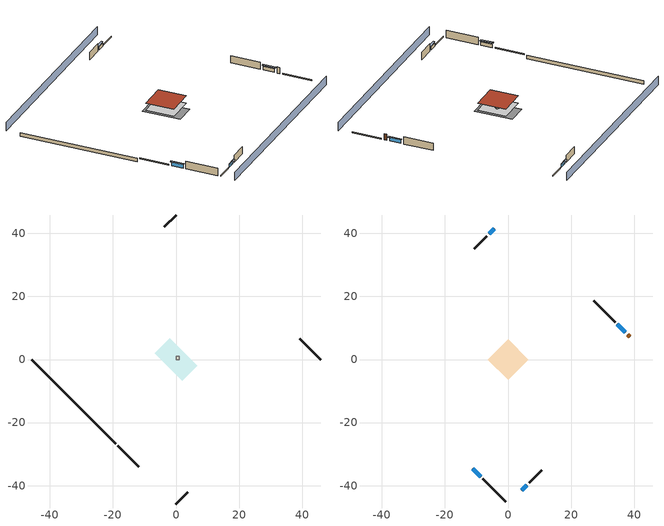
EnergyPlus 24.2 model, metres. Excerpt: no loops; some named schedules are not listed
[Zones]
crawlspace - vented
 floor foundation (Slab1 construction): -6.68,1.91 -1.91,6.68 6.68,-1.91 1.91,-6.68 z-0.91
 wall outside (RimJoist1 construction): -18.46,-27.36 -11.84,-33.98 z0.3:0.61
 wall outside (RimJoist2 construction): 0,45.82 -3.69,42.13 z0.3:0.61
 wall outside (RimJoist3 construction): 45.82,0 39.2,6.62 z0.3:0.61
 wall outside (RimJoist4 construction): 0,-45.82 3.69,-42.13 z0.3:0.61
 wall foundation (FoundationWall1 construction): -45.82,0 -19.12,-26.7 z-0.91:0.3
furnace airloop ret air zone
 floor adiabatic (AdiabaticConst): 0,0 0,1 1,1 1,0 z0
 wall adiabatic (AdiabaticConst): 0,1 0,0 1,0 1,1 0,1 z0:1
 ceiling adiabatic (AdiabaticConst): 1,0 1,1 0,1 0,0 z1
conditioned space
 floor to crawlspace - vented (Floor1 construction): -6.4,0 0,6.4 6.4,0 0,-6.4 z0.3
 wall outside (AdiabaticWallConstruction 1): 38.55,7.27 37.9,7.92 z0.3:2.34
 wall outside (AdiabaticWallConstruction): -11.19,-34.63 -8.61,-37.21 / 37.24,8.58 34.67,11.15 z0.3:1.52; -4.34,41.48 -6.02,39.8 / 4.34,-41.48 6.02,-39.8 z0.3:1.34
 wall outside (Wall1 construction): -7.95,-37.87 -0.66,-45.16 z0.3:2.74
 wall outside (Wall2 construction): -6.68,39.14 -10.73,35.09 z0.3:2.74
 wall outside (Wall3 construction): 34.01,11.81 27.25,18.57 z0.3:2.74
 wall outside (Wall4 construction): 6.68,-39.14 10.73,-35.09 z0.3:2.74
 window (WindowConstruction): -11.18,-34.63 -8.61,-37.21 z0.3:1.52
 window (WindowConstruction 1): -4.34,41.48 -6.02,39.8 z0.3:1.34
 window (WindowConstruction 2): 37.24,8.58 34.67,11.15 z0.3:1.52
 window (WindowConstruction 3): 4.34,-41.48 6.02,-39.8 z0.3:1.34
 door (Door): 38.55,7.27 37.9,7.92 z0.3:2.34
 roof outside (Roof1 construction): 0,6.4 -6.4,0 0,-6.4 6.4,0 z2.74
shading: 3.23,-49.05 49.05,-3.23 / -3.23,49.05 -49.05,3.23 z0:2.74; -8.39,-37.43 -11.4,-34.42 -11.83,-34.85 -8.82,-37.86 z1.83; -6.24,39.58 -4.13,41.69 -4.56,42.12 -6.67,40.01 z1.65; 34.45,11.37 37.46,8.36 37.89,8.79 34.88,11.8 z1.83; 6.24,-39.58 4.13,-41.69 4.56,-42.12 6.67,-40.01 z1.65
[Building]
Building 1: Terrain=Suburbs
[Site:Location]
Portland Intl Arpt_OR: Latitude {deg}=45.59; Longitude {deg}=-122.6; Time Zone {hr}=-8; Elevation {m}=33; Keep Site Location Information=Yes
[Site:GroundTemperature:Shallow]
10.2558, 8.96328, 8.85977, 9.47314, 11.9355, 14.3863, 16.5111, 17.8571, 17.9714, 16.8767, 14.8061, 12.4304
[Site:WaterMainsTemperature]
Calculation Method=Schedule; Temperature Schedule=mains temperature schedule
[Material] Roughness=Rough; Thermal Absorptance=0.9
Name | Thickness {m} | Conductivity {W/m-K} | Density {kg/m3} | Specific Heat {J/kg-K} | Solar Absorptance | Visible Absorptance
asphalt or fiberglass shingles | 0.00635 | 0.162714 | 1121.4 | 1465.45 | 0.85 | 0.85
concrete 8.0 in. | 0.2032 | 1.803125 | 2242.8 | 837.4 | 0.7 | 0.7
door material | 0.04445 | 0.0612267 | 512.64 | 1214.23 | 0.7 | 0.7
floor covering | 0.0127 | 0.0433444 | 54.468 | 1339.84 | 0.6 | 0.6
floor stud and cavity | 0.1397 | 0.923637 | 92.3553 | 1139.71 | 0.7 | 0.7
furniture material conditioned space 1 | 0.1524 | 0.115458 | 640.8 | 1214.23 | 0.6 | 0.6
gypsum board | 0.0127 | 0.160291 | 801 | 837.4 | 0.6 | 0.6
osb sheathing 0.5 in. | 0.0127 | 0.115458 | 512.64 | 1214.23 | 0.7 | 0.7
osb sheathing 0.75 in. | 0.01905 | 0.115458 | 512.64 | 1214.23 | 0.7 | 0.7
rim joist stud and cavity | 0.0508 | 0.178688 | 50.32683 | 1063.81 | 0.6 | 0.6
roof rigid ins | 0.103632 | 0.029427 | 32.04 | 1214.23 | 0.7 | 0.7
roof stud and cavity | 0.2032 | 0.0828465 | 78.34581 | 1123.46 | 0.7 | 0.7
soil 0.5 in. | 0.0127 | 1.3848 | 1842.3 | 418.7 | 0.7 | 0.7
wall rigid ins | 0.512978 | 0.029427 | 32.04 | 1214.23 | 0.7 | 0.7
wall stud and cavity | 0.1397 | 0.550994 | 139.0536 | 1170.24 | 0.7 | 0.7
wall stud and cavity 1 | 0.0889 | 0.380278 | 52.3479 | 1209.89 | 0.7 | 0.7
wall stud and cavity 2 | 0.0889 | 0.391764 | 83.0341 | 1211.67 | 0.7 | 0.7
wood siding | 0.0254 | 0.102417 | 544.68 | 1172.36 | 0.85 | 0.85
wood siding 1; wood siding 2 | 0.0254 | 0.102417 | 544.68 | 1172.36 | 0.7 | 0.7
[Material:NoMass]
Adiabatic: Roughness=Rough; Thermal Resistance {m2-K/W}=176.1; Thermal Absorptance=0.9; Solar Absorptance=0.7; Visible Absorptance=0.7
[WindowMaterial:SimpleGlazingSystem]
WindowMaterial: U-Factor {W/m2-K}=2.78222; Solar Heat Gain Coefficient=0.56
[Construction]
AdiabaticConst: Adiabatic
AdiabaticWallConstruction: wood siding 1, wall rigid ins, wall stud and cavity 1, gypsum board
AdiabaticWallConstruction 1: wood siding 2, wall rigid ins, wall stud and cavity 1, gypsum board
Door: door material
Floor1 construction: floor stud and cavity, osb sheathing 0.75 in., floor covering
FoundationWall1 construction: concrete 8.0 in.
furniture construction conditioned space 1: furniture material conditioned space 1
PartitionWallConstruction: gypsum board, wall stud and cavity 2, gypsum board
RimJoist1 construction; RimJoist2 construction; RimJoist3 construction; RimJoist4 construction: wood siding, rim joist stud and cavity
Roof1 construction: asphalt or fiberglass shingles, roof rigid ins, osb sheathing 0.75 in., roof stud and cavity, gypsum board
Slab1 construction: soil 0.5 in.
Wall1 construction; Wall2 construction; Wall3 construction; Wall4 construction: wood siding, osb sheathing 0.5 in., wall stud and cavity, gypsum board
WindowConstruction; WindowConstruction 1; WindowConstruction 2; WindowConstruction 3: WindowMaterial
[Zone] Multiplier=1
Name | Volume {m3} | Part of Total Floor Area
conditioned space | 199.577 | Yes
crawlspace - vented | 99.7886 | Yes
furnace airloop ret air zone | 1 | No
[Space]
Name | Zone | Volume {m3} | Space Type
conditioned space 1 | conditioned space | 199.577
crawlspace - vented 1 | crawlspace - vented | 99.7886
furnace airloop ret air space | furnace airloop ret air zone |  | Plenum Space Type
[SurfaceProperty:IncidentSolarMultiplier] Incident Solar Multiplier=1; Incident Solar Multiplier Schedule=trans schedule winter=0.85 summer=0.7
Window1; Window2; Window3; Window4
[InternalMass] Zone or ZoneList=conditioned space; Space or SpaceList=conditioned space 1
Name | Construction | Surface Area {m2}
furniture mass conditioned space 1 | furniture construction conditioned space 1 | 32.73903
partition wall mass | PartitionWallConstruction | 81.84758
[Lights]
interior lighting: Zone or ZoneList or Space or SpaceList=conditioned space 1; Schedule=lighting_interior; Design Level Calculation Method=LightingLevel; Lighting Level {W}=398.952; Return Air Fraction=0; Fraction Radiant=0.6; Fraction Visible=0.2; Fraction Replaceable=1
[People]
occupants: Zone or ZoneList or Space or SpaceList=conditioned space 1; Number of People Schedule=occupants; Number of People Calculation Method=People; Number of People=1; Fraction Radiant=0.314171; Sensible Heat Fraction=0.56303; Activity Level Schedule=occupants activity schedule; Carbon Dioxide Generation Rate {m3/s-W}=0; Enable ASHRAE 55 Comfort Warnings=No; Mean Radiant Temperature Calculation Type=EnclosureAveraged
[ElectricEquipment] Zone or ZoneList or Space or SpaceList=conditioned space 1; Design Level Calculation Method=EquipmentLevel
Name | Schedule | Design Level {W} | Fraction Latent | Fraction Radiant | Fraction Lost
ceiling fan | ceiling_fan | 16.0279 | 0 | 0.558 | 0
clothes dryer | clothes_dryer | 8242.29 | 0.015 | 0.081 | 0.85
clothes washer | clothes_washer | 531.642 | 0.03 | 0.162 | 0.7
cooking range | cooking_range | 266.482 | 0.16 | 0.384 | 0.2
dishwasher | dishwasher | 3631.02 | 0.3 | 0.18 | 0.4
freezer | freezer schedule | 194.914 | 0 | 0.6 | 0
fridge | fridge schedule | 41.5354 | 0 | 0.6 | 0
mech vent bath fan 0 | mech vent bath fan 0 schedule | 15 | 0 | 0 | 1
mech vent house fan | mech vent house fan schedule | 0 | 0 | 0 | 1
mech vent house fan cfis | mech vent house fan cfis schedule | 0 | 0 | 0 | 0
mech vent range fan 0 | mech vent range fan 0 schedule | 30 | 0 | 0 | 1
misc plug loads | plug_loads_other | 122.435 | 0.021 | 0.558 | 0.049
misc tv | plug_loads_tv | 403.762 | 0 | 0.6 | 0
whole house fan | Always On Discrete | 0 | 0 | 0 | 1
[OtherEquipment] Design Level Calculation Method=EquipmentLevel
Name | Fuel Type | Zone or ZoneList or Space or SpaceList | Schedule | Design Level {W} | Fraction Latent | Fraction Radiant | Fraction Lost
clothes dryer 1 | Electricity | conditioned space 1 | clothes_dryer | 0 | 0.015 | 0.081 | 0.85
cooking range 1 | NaturalGas | conditioned space 1 | cooking_range | 7809.81 | 0.16 | 0.384 | 0.2
furnace airloop_0 SupCondToLv; furnace airloop_0 SupSensLkToCond; mech vent house fan sensible load; water heater sens | None | conditioned space 1 | Always On Discrete | 0 | 0 | 0 | 0
furnace airloop_0 SupLatLkToCond; mech vent house fan latent load; water heater lat | None | conditioned space 1 | Always On Discrete | 0 | 1 | 0 | 0
general water use latent | None | conditioned space 1 | general water use schedule | 25.6591 | 1 | 0 | 0
general water use sensible | None | conditioned space 1 | general water use schedule | -25.2881 | 0 | 0.6 | 0
water heater energy adjustment1 | Electricity | conditioned space 1 | Always On Discrete | 0.01 | 0 | 0 | 1
furnace airloop_0 RetCondToDZ; furnace airloop_0 SupCondToDZ; furnace airloop_0 SupSensLkToDZ | None | crawlspace - vented 1 | Always On Discrete | 0 | 0 | 0 | 0
furnace airloop_0 SupLatLkToDZ | None | crawlspace - vented 1 | Always On Discrete | 0 | 1 | 0 | 0
furnace airloop_0 RetCondToRP; furnace airloop_0 RetSensLkToRP | None | furnace airloop ret air space | Always On Discrete | 0 | 0 | 0 | 0
furnace airloop_0 RetLatLkToRP | None | furnace airloop ret air space | Always On Discrete | 0 | 1 | 0 | 0
[ZoneInfiltration:DesignFlowRate] Schedule=Always On Discrete
Name | Zone or ZoneList or Space or SpaceList | Design Flow Rate Calculation Method | Design Flow Rate {m3/s} | Air Changes per Hour {1/hr} | Constant Term Coefficient | Temperature Term Coefficient | Velocity Term Coefficient | Velocity Squared Term Coefficient
infil flow; natural vent flow; whole house fan flow | conditioned space 1 | Flow/Zone | 0
crawlspace_vented 1 duct leakage imbalance infil flow | crawlspace - vented 1 | Flow/Zone | 0
infil crawlspace - vented 1 | crawlspace - vented 1 | AirChanges/Hour |  | 2.6013 | 1 | 0 | 0 | 0
[ZoneMixing] Schedule=Always On Continuous; Design Flow Rate Calculation Method=Flow/Zone; Design Flow Rate {m3/s}=0
Name | Zone or Space | Source Zone or Space
furnace airloop_0 ZoneMixDZToCond mix | conditioned space | crawlspace - vented
furnace airloop_0 ZoneMixCondToDZ mix | crawlspace - vented | conditioned space
[SurfaceProperty:ExposedFoundationPerimeter]
Slab1: Exposed Perimeter Calculation Method=TotalExposedPerimeter; Total Exposed Perimeter {m}=37.76472
[SpaceList]
Plenum Space Type: furnace airloop ret air space
[AvailabilityManager:Scheduled]
furnace airloop Availability Manager: Schedule=Always On Discrete
[AirLoopHVAC:ReturnPlenum]
Air Loop HVAC Return Plenum 1: Zone=furnace airloop ret air zone
[WaterUse:Equipment]
dishwasher: Peak Flow Rate {m3/s}=2.61762e-05; Flow Rate Fraction Schedule=hot_water_dishwasher
[Foundation:Kiva]
Foundation Kiva 1: Initial Indoor Air Temperature {C}=8.30547; Wall Height Above Grade {m}=0.3048; Wall Depth Below Slab {m}=0.2032
[Foundation:Kiva:Settings]
Soil Conductivity {W/m-K}=1.3848; Soil Density {kg/m3}=1842.3; Soil Specific Heat {J/kg-K}=418.7; Ground Solar Absorptivity=0.9; Ground Thermal Absorptivity=0.9; Ground Surface Roughness {m}=0.03; Far-Field Width {m}=40; Deep-Ground Boundary Condition=ZeroFlux; Deep-Ground Depth {m}=40; Minimum Cell Dimension {m}=0.2; Maximum Cell Growth Coefficient=3; Simulation Timestep=Timestep
[Exterior:Lights]
exterior lighting: Schedule=exterior lighting schedule; Design Level {W}=8.28781
[EnergyManagementSystem:GlobalVariable]
furnace_airloop_0_DuctImbalLkExhFanEquivCond
furnace_airloop_0_DuctImbalLkExhFanEquivDZ
furnace_airloop_0_DuctImbalLkSupFanEquivCond
furnace_airloop_0_DuctImbalLkSupFanEquivDZ
furnace_airloop_0_DZ_T
furnace_airloop_0_DZ_W
furnace_airloop_0_RetCondToDZ
furnace_airloop_0_RetCondToRP
furnace_airloop_0_RetLatLkToRP
furnace_airloop_0_RetSensLkToRP
furnace_airloop_0_SupCondToDZ
furnace_airloop_0_SupCondToLv
furnace_airloop_0_SupLatLkToCond
furnace_airloop_0_SupLatLkToDZ
furnace_airloop_0_SupSensLkToCond
furnace_airloop_0_SupSensLkToDZ
furnace_airloop_0_ZoneMixCondToDZ
furnace_airloop_0_ZoneMixDZToCond
furnace_airloop_AH_MFR
furnace_airloop_AH_Tout
furnace_airloop_AH_VFR
furnace_airloop_AH_Wout
furnace_airloop_Fan_RTF
furnace_airloop_RA_T
furnace_airloop_Ra_W
infil_program_Qfan
infil_program_Qinf
natural_vent_program_Qnv
natural_vent_program_Qwhf
[EnergyManagementSystem:Sensor]
Name | Output:Variable or Output:Meter Index Key | Output:Variable or Output:Meter
airflow_gain | infil flow | Infiltration Sensible Heat Gain Energy
airflow_gain_1 | natural vent flow | Infiltration Sensible Heat Gain Energy
airflow_gain_2 | whole house fan flow | Infiltration Sensible Heat Gain Energy
airflow_loss | infil flow | Infiltration Sensible Heat Loss Energy
airflow_loss_1 | natural vent flow | Infiltration Sensible Heat Loss Energy
airflow_loss_2 | whole house fan flow | Infiltration Sensible Heat Loss Energy
clg_load_cond |  | Cooling:EnergyTransfer:Zone:CONDITIONED SPACE
clg_load_duct |  | Cooling:EnergyTransfer:Zone:FURNACE AIRLOOP RET AIR ZONE
clg_sp_s; clg_sp_s_1 | cooling setpoint | Schedule Value
clothes_dryer_exhaust_0_sch_s | clothes_dryer | Schedule Value
cool_season | cooling season schedule | Schedule Value
ducts_conv | furnace airloop_0 RetCondToRP | Other Equipment Convective Heating Energy
ducts_conv_1 | furnace airloop_0 RetLatLkToRP | Other Equipment Convective Heating Energy
ducts_conv_2 | furnace airloop_0 RetSensLkToRP | Other Equipment Convective Heating Energy
ducts_conv_3 | furnace airloop_0 SupCondToLv | Other Equipment Convective Heating Energy
ducts_conv_4 | furnace airloop_0 SupLatLkToCond | Other Equipment Convective Heating Energy
ducts_conv_5 | furnace airloop_0 SupSensLkToCond | Other Equipment Convective Heating Energy
ducts_rad | furnace airloop_0 RetCondToRP | Other Equipment Radiant Heating Energy
ducts_rad_1 | furnace airloop_0 RetLatLkToRP | Other Equipment Radiant Heating Energy
ducts_rad_2 | furnace airloop_0 RetSensLkToRP | Other Equipment Radiant Heating Energy
ducts_rad_3 | furnace airloop_0 SupCondToLv | Other Equipment Radiant Heating Energy
ducts_rad_4 | furnace airloop_0 SupLatLkToCond | Other Equipment Radiant Heating Energy
ducts_rad_5 | furnace airloop_0 SupSensLkToCond | Other Equipment Radiant Heating Energy
furnace_airloop_0_DZ_T_s | crawlspace - vented | Zone Air Temperature
furnace_airloop_0_DZ_W_s | crawlspace - vented | Zone Mean Air Humidity Ratio
furnace_airloop_AH_MFR_s | Node 5 | System Node Mass Flow Rate
furnace_airloop_AH_Tout_s | Node 5 | System Node Temperature
furnace_airloop_AH_VFR_s | Node 5 | System Node Current Density Volume Flow Rate
furnace_airloop_AH_Wout_s | Node 5 | System Node Humidity Ratio
furnace_airloop_RA_T_s | Node 8 | System Node Temperature
furnace_airloop_Ra_W_s | Node 8 | System Node Humidity Ratio
htg_load_cond |  | Heating:EnergyTransfer:Zone:CONDITIONED SPACE
htg_load_duct |  | Heating:EnergyTransfer:Zone:FURNACE AIRLOOP RET AIR ZONE
htg_sp_s; htg_sp_s_1 | heating setpoint | Schedule Value
ig_ee_conv | ceiling fan | Electric Equipment Convective Heating Energy
ig_ee_conv_1 | clothes dryer | Electric Equipment Convective Heating Energy
ig_ee_conv_3 | cooking range | Electric Equipment Convective Heating Energy
ig_ee_conv_4 | dishwasher | Electric Equipment Convective Heating Energy
ig_ee_conv_5 | freezer | Electric Equipment Convective Heating Energy
ig_ee_conv_6 | fridge | Electric Equipment Convective Heating Energy
ig_ee_conv_7 | misc plug loads | Electric Equipment Convective Heating Energy
ig_ee_conv_8 | misc tv | Electric Equipment Convective Heating Energy
ig_ee_conv_9 | whole house fan | Electric Equipment Convective Heating Energy
ig_ee_rad | ceiling fan | Electric Equipment Radiant Heating Energy
ig_ee_rad_1 | clothes dryer | Electric Equipment Radiant Heating Energy
ig_ee_rad_3 | cooking range | Electric Equipment Radiant Heating Energy
ig_ee_rad_4 | dishwasher | Electric Equipment Radiant Heating Energy
ig_ee_rad_5 | freezer | Electric Equipment Radiant Heating Energy
ig_ee_rad_6 | fridge | Electric Equipment Radiant Heating Energy
ig_ee_rad_7 | misc plug loads | Electric Equipment Radiant Heating Energy
ig_ee_rad_8 | misc tv | Electric Equipment Radiant Heating Energy
ig_ee_rad_9 | whole house fan | Electric Equipment Radiant Heating Energy
ig_lgt_conv | interior lighting | Lights Convective Heating Energy
ig_lgt_rad | interior lighting | Lights Radiant Heating Energy
ig_lgt_vis | interior lighting | Lights Visible Radiation Heating Energy
ig_oe_conv | clothes dryer 1 | Other Equipment Convective Heating Energy
ig_oe_conv_1 | cooking range 1 | Other Equipment Convective Heating Energy
ig_oe_conv_2 | general water use latent | Other Equipment Convective Heating Energy
ig_oe_conv_3 | general water use sensible | Other Equipment Convective Heating Energy
ig_oe_conv_4 | water heater energy adjustment1 | Other Equipment Convective Heating Energy
ig_oe_conv_5 | water heater lat | Other Equipment Convective Heating Energy
ig_oe_conv_6 | water heater sens | Other Equipment Convective Heating Energy
ig_oe_rad | clothes dryer 1 | Other Equipment Radiant Heating Energy
ig_oe_rad_1 | cooking range 1 | Other Equipment Radiant Heating Energy
ig_oe_rad_2 | general water use latent | Other Equipment Radiant Heating Energy
ig_oe_rad_3 | general water use sensible | Other Equipment Radiant Heating Energy
ig_oe_rad_4 | water heater energy adjustment1 | Other Equipment Radiant Heating Energy
ig_oe_rad_5 | water heater lat | Other Equipment Radiant Heating Energy
ig_oe_rad_6 | water heater sens | Other Equipment Radiant Heating Energy
ig_ppl_conv | occupants | People Convective Heating Energy
ig_ppl_rad | occupants | People Radiant Heating Energy
im_conv | furniture mass conditioned space 1 | Surface Inside Face Convection Heat Gain Energy
im_conv_1 | partition wall mass | Surface Inside Face Convection Heat Gain Energy
im_ig | furniture mass conditioned space 1 | Surface Inside Face Internal Gains Radiation Heat Gain Energy
im_ig_1 | partition wall mass | Surface Inside Face Internal Gains Radiation Heat Gain Energy
im_lgt | furniture mass conditioned space 1 | Surface Inside Face Lights Radiation Heat Gain Energy
im_lgt_1 | partition wall mass | Surface Inside Face Lights Radiation Heat Gain Energy
im_sol | furniture mass conditioned space 1 | Surface Inside Face Solar Radiation Heat Gain Energy
im_sol_1 | partition wall mass | Surface Inside Face Solar Radiation Heat Gain Energy
im_surf | furniture mass conditioned space 1 | Surface Inside Face Net Surface Thermal Radiation Heat Gain Energy
im_surf_1 | partition wall mass | Surface Inside Face Net Surface Thermal Radiation Heat Gain Energy
mech_vent_bath_fan_0_sch_s | mech vent bath fan 0 schedule | Schedule Value
mech_vent_range_fan_0_sch_s | mech vent range fan 0 schedule | Schedule Value
mv_conv | mech vent bath fan 0 | Electric Equipment Convective Heating Energy
mv_conv_1 | mech vent house fan | Electric Equipment Convective Heating Energy
mv_conv_2 | mech vent house fan cfis | Electric Equipment Convective Heating Energy
mv_conv_3 | mech vent range fan 0 | Electric Equipment Convective Heating Energy
mv_conv_4 | mech vent house fan latent load | Other Equipment Convective Heating Energy
mv_conv_5 | mech vent house fan sensible load | Other Equipment Convective Heating Energy
mv_rad | mech vent bath fan 0 | Electric Equipment Radiant Heating Energy
mv_rad_1 | mech vent house fan | Electric Equipment Radiant Heating Energy
mv_rad_2 | mech vent house fan cfis | Electric Equipment Radiant Heating Energy
mv_rad_3 | mech vent range fan 0 | Electric Equipment Radiant Heating Energy
mv_rad_4 | mech vent house fan latent load | Other Equipment Radiant Heating Energy
mv_rad_5 | mech vent house fan sensible load | Other Equipment Radiant Heating Energy
natural_vent_s | natural vent schedule | Schedule Value
out_pb_s |  | Site Outdoor Air Barometric Pressure
out_wt_s |  | Site Outdoor Air Humidity Ratio
site_vw_s |  | Site Wind Speed
ss_back_out | Window1 | Surface Window Shortwave from Zone Back Out Window Heat Transfer Rate
ss_back_out_1 | Window2 | Surface Window Shortwave from Zone Back Out Window Heat Transfer Rate
ss_back_out_2 | Window3 | Surface Window Shortwave from Zone Back Out Window Heat Transfer Rate
ss_back_out_3 | Window4 | Surface Window Shortwave from Zone Back Out Window Heat Transfer Rate
ss_conv | Door1 | Surface Inside Face Convection Heat Gain Energy
ss_conv_1 | Window1 | Surface Inside Face Convection Heat Gain Energy
ss_conv_2 | Window2 | Surface Inside Face Convection Heat Gain Energy
ss_conv_3 | Window3 | Surface Inside Face Convection Heat Gain Energy
ss_conv_4 | Window4 | Surface Inside Face Convection Heat Gain Energy
ss_ig | Door1 | Surface Inside Face Internal Gains Radiation Heat Gain Energy
ss_ig_1 | Window1 | Surface Inside Face Internal Gains Radiation Heat Gain Energy
ss_ig_2 | Window2 | Surface Inside Face Internal Gains Radiation Heat Gain Energy
ss_ig_3 | Window3 | Surface Inside Face Internal Gains Radiation Heat Gain Energy
ss_ig_4 | Window4 | Surface Inside Face Internal Gains Radiation Heat Gain Energy
ss_lgt | Door1 | Surface Inside Face Lights Radiation Heat Gain Energy
ss_sol | Door1 | Surface Inside Face Solar Radiation Heat Gain Energy
ss_surf | Door1 | Surface Inside Face Net Surface Thermal Radiation Heat Gain Energy
ss_surf_1 | Window1 | Surface Inside Face Net Surface Thermal Radiation Heat Gain Energy
ss_surf_2 | Window2 | Surface Inside Face Net Surface Thermal Radiation Heat Gain Energy
ss_surf_3 | Window3 | Surface Inside Face Net Surface Thermal Radiation Heat Gain Energy
ss_surf_4 | Window4 | Surface Inside Face Net Surface Thermal Radiation Heat Gain Energy
ss_trans_in | Window1 | Surface Window Transmitted Solar Radiation Rate
ss_trans_in_1 | Window2 | Surface Window Transmitted Solar Radiation Rate
ss_trans_in_2 | Window3 | Surface Window Transmitted Solar Radiation Rate
ss_trans_in_3 | Window4 | Surface Window Transmitted Solar Radiation Rate
ss_trans_out | Window1 | Surface Inside Face Initial Transmitted Diffuse Transmitted Out Window Solar Radiation Rate
ss_trans_out_1 | Window2 | Surface Inside Face Initial Transmitted Diffuse Transmitted Out Window Solar Radiation Rate
ss_trans_out_2 | Window3 | Surface Inside Face Initial Transmitted Diffuse Transmitted Out Window Solar Radiation Rate
ss_trans_out_3 | Window4 | Surface Inside Face Initial Transmitted Diffuse Transmitted Out Window Solar Radiation Rate
s_conv | Floor1 | Surface Inside Face Convection Heat Gain Energy
s_conv_1 | Roof1 | Surface Inside Face Convection Heat Gain Energy
s_conv_2 | Wall1 | Surface Inside Face Convection Heat Gain Energy
s_conv_3 | Wall2 | Surface Inside Face Convection Heat Gain Energy
s_conv_4 | Wall3 | Surface Inside Face Convection Heat Gain Energy
s_conv_5 | Wall4 | Surface Inside Face Convection Heat Gain Energy
s_ig | Floor1 | Surface Inside Face Internal Gains Radiation Heat Gain Energy
s_ig_1 | Roof1 | Surface Inside Face Internal Gains Radiation Heat Gain Energy
s_ig_2 | Wall1 | Surface Inside Face Internal Gains Radiation Heat Gain Energy
s_ig_3 | Wall2 | Surface Inside Face Internal Gains Radiation Heat Gain Energy
s_ig_4 | Wall3 | Surface Inside Face Internal Gains Radiation Heat Gain Energy
s_ig_5 | Wall4 | Surface Inside Face Internal Gains Radiation Heat Gain Energy
s_lgt | Floor1 | Surface Inside Face Lights Radiation Heat Gain Energy
s_lgt_1 | Roof1 | Surface Inside Face Lights Radiation Heat Gain Energy
s_lgt_2 | Wall1 | Surface Inside Face Lights Radiation Heat Gain Energy
s_lgt_3 | Wall2 | Surface Inside Face Lights Radiation Heat Gain Energy
s_lgt_4 | Wall3 | Surface Inside Face Lights Radiation Heat Gain Energy
s_lgt_5 | Wall4 | Surface Inside Face Lights Radiation Heat Gain Energy
s_sol | Floor1 | Surface Inside Face Solar Radiation Heat Gain Energy
s_sol_1 | Roof1 | Surface Inside Face Solar Radiation Heat Gain Energy
s_sol_2 | Wall1 | Surface Inside Face Solar Radiation Heat Gain Energy
s_sol_3 | Wall2 | Surface Inside Face Solar Radiation Heat Gain Energy
s_sol_4 | Wall3 | Surface Inside Face Solar Radiation Heat Gain Energy
s_sol_5 | Wall4 | Surface Inside Face Solar Radiation Heat Gain Energy
s_surf | Floor1 | Surface Inside Face Net Surface Thermal Radiation Heat Gain Energy
s_surf_1 | Roof1 | Surface Inside Face Net Surface Thermal Radiation Heat Gain Energy
s_surf_2 | Wall1 | Surface Inside Face Net Surface Thermal Radiation Heat Gain Energy
s_surf_3 | Wall2 | Surface Inside Face Net Surface Thermal Radiation Heat Gain Energy
s_surf_4 | Wall3 | Surface Inside Face Net Surface Thermal Radiation Heat Gain Energy
s_surf_5 | Wall4 | Surface Inside Face Net Surface Thermal Radiation Heat Gain Energy
water_heater_T_set | water heater setpoint | Schedule Value
[EnergyManagementSystem:Actuator]
Name | Actuated Component Unique | Actuated Component Type | Actuated Component Control Type
crawlspace_vented_1_duct_leakage_imbalance_infil_flow_act | crawlspace_vented 1 duct leakage imbalance infil flow | Zone Infiltration | Air Exchange Flow Rate
fridge_schedule_act | fridge schedule | Schedule:Constant | Schedule Value
furnace_airloop_0_RetCondToDZ_act | furnace airloop_0 RetCondToDZ | OtherEquipment | Power Level
furnace_airloop_0_RetCondToRP_act | furnace airloop_0 RetCondToRP | OtherEquipment | Power Level
furnace_airloop_0_RetLatLkToRP_act | furnace airloop_0 RetLatLkToRP | OtherEquipment | Power Level
furnace_airloop_0_RetSensLkToRP_act | furnace airloop_0 RetSensLkToRP | OtherEquipment | Power Level
furnace_airloop_0_SupCondToDZ_act | furnace airloop_0 SupCondToDZ | OtherEquipment | Power Level
